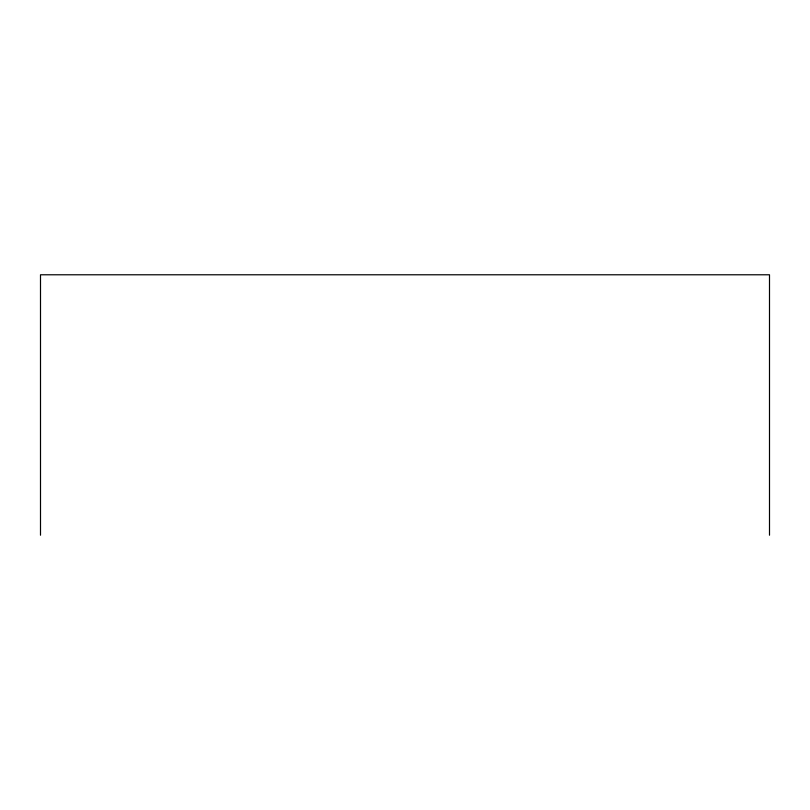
<?xml version="1.0" encoding="UTF-8"?>
<svg xmlns="http://www.w3.org/2000/svg" width="810" height="810" viewBox="0 0 810 810"><rect width="100%" height="100%" fill="white"/><g stroke="black" fill="none" stroke-linecap="round" stroke-linejoin="round"><path stroke-width="1.21" d="M769.5 535.218L769.5 274.782L40.5 274.782L40.5 535.218"/></g></svg>
